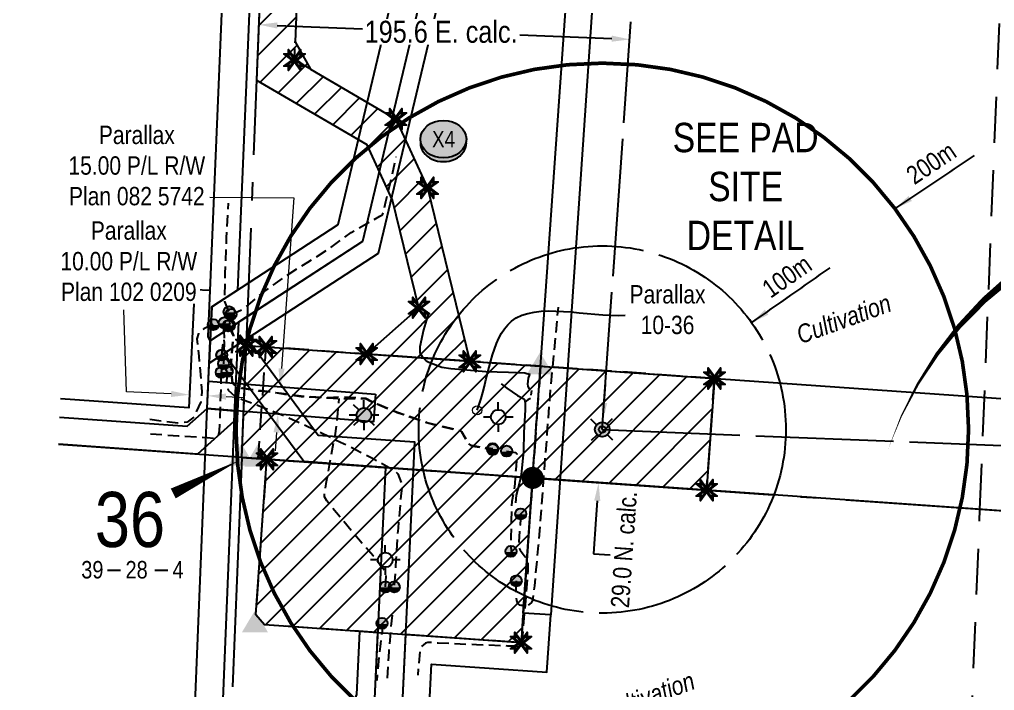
# Model space of a CAD drawing. Extents: x 302350 to 304876, y 5808283 to 5811113.
# Drawn here: x 302361 to 302892, y 5809120 to 5809486 of the extents above; entities that cross this region are included whole.
import ezdxf
from ezdxf.enums import TextEntityAlignment as Align

# ---------------------------------------------------------------- set-up
doc = ezdxf.new("R2010")
doc.units = 0
doc.header["$LTSCALE"] = 5
doc.header["$PDMODE"] = 34
doc.header["$PDSIZE"] = 0.03
for name, pattern in [('foc-ACCESSROAD', [3.75, 2.5, -1.25]), ('foc-BUFFER', [16.75, 15, -1.75]), ('foc-COORDS', [16.75, 15, -1.75]), ('foc-LSD', [8, 5, -3]), ('foc-QUARTERLINE', [33, 25, -3, 2, -3]), ('foc-TIELINE', [1.875, 1.25, -0.625]), ('UG_PIPE', [1.875, 1.25, -0.625])]:
    doc.linetypes.add(name, pattern=pattern)
doc.layers.get('Defpoints').update_dxf_attribs({"color": 9})
for name, color, linetype in [('10', 1, 'Continuous'), ('9', 3, 'Continuous'), ('AS-CABLE', 224, 'foc-CABLE'), ('AS-PIPE-UG', 44, 'UG_PIPE'), ('AS-SYMBOL', 7, 'Continuous'), ('AUX-BUFFER', 7, 'foc-BUFFER'), ('C-RW', 13, 'Continuous'), ('C-WS', 13, 'foc-ACCESSROAD'), ('C-WS-S', 8, 'Continuous'), ('F-RW', 190, 'Continuous'), ('F-WS-S', 8, 'Continuous'), ('L-DETAIL-T', 3, 'Continuous'), ('L-MON', 1, 'Continuous'), ('L-QSEC', 8, 'foc-QUARTERLINE'), ('L-SECLBL', 7, 'Continuous'), ('L-SECTION-LSD', 7, 'foc-LSD'), ('L-TIE', 7, 'foc-TIELINE'), ('L-TITLEDB', 4, 'Continuous'), ('P-CROSSINGS', 250, 'Continuous'), ('P-OFFSETS', 7, 'foc-COORDS'), ('P-PROPOSED', 10, 'Continuous')]:
    doc.layers.add(name, color=color, linetype=linetype)
doc.layers.add('C-RW-T', color=13, linetype='Continuous', lineweight=9)
doc.layers.add('T-TEXT', color=48, linetype='Continuous', lineweight=18)
doc.layers.add('P-PROPOSED-EXISTING-H', color=7, linetype='Continuous', true_color=0xffeebd)
doc.styles.add('80CG', font='ARIALN.TTF', dxfattribs={"height": 10})
doc.styles.add('80L', font='ARIALN.TTF', dxfattribs={"height": 10})
doc.styles.add('80LS', font='ARIALNI.TTF', dxfattribs={"height": 10})
doc.styles.add('Crossing', font='ARIALN.TTF', dxfattribs={"height": 10})
doc.styles.add('foc-LtypeFont', font='ARIALN.TTF', dxfattribs={"height": 7.35})
doc.styles.add('SIMPLEX', font='ARIALN.TTF')
doc.linetypes.add('foc-CABLE', pattern='A,2,-1,["C",foc-LtypeFont,S=0.2,R=0,X=-0.625,Y=-0.75],-1.24,8', length=12.24)
doc.dimstyles.new('CG2011', dxfattribs={"dimscale": 5, "dimtxt": 9, "dimasz": 2, "dimexe": 0.2, "dimexo": 0.0625, "dimgap": 0.5, "dimtad": 0, "dimtih": 1, "dimtoh": 1, "dimzin": 0, "dimdsep": 46, "dimtxsty": '80CG', "dimcen": 0.1, "dimse1": 1, "dimse2": 1, "dimclrd": 256, "dimclrt": 256, "dimaunit": 1, "dimadec": 4, "dimazin": 0, "dimtfac": 0.06, "dimtofl": 0, "dimtmove": 0, "dimatfit": 1, "dimfxl": 0.2, "dimtolj": 1, "dimtzin": 0, "dimlwd": -1, "dimarcsym": 0})
doc.dimstyles.new('Compass 5 000', dxfattribs={"dimscale": 5, "dimtxt": 9, "dimasz": 2, "dimexe": 0.2, "dimexo": 0.0625, "dimgap": 0.5, "dimtad": 0, "dimtih": 1, "dimtoh": 1, "dimzin": 0, "dimdsep": 46, "dimtxsty": '80CG', "dimcen": 0.1, "dimse1": 1, "dimse2": 1, "dimclrd": 256, "dimclrt": 256, "dimaunit": 1, "dimadec": 4, "dimazin": 0, "dimtfac": 0.06, "dimtofl": 0, "dimtmove": 0, "dimatfit": 1, "dimfxl": 0.2, "dimtolj": 1, "dimtzin": 0, "dimlwd": -1, "dimarcsym": 0})
pattern_1 = [(45, (19.945, 382.952), (-7.857206125, 7.857206125), [])]

# ---------------------------------------------------------------- blocks, each defined once
blk = doc.blocks.new('L-SECLBL')
at = {"layer": '9', "color": 7}
for p, q in [((-5.08, -27.83), (-12.29, -27.83)), ((20.7, -27.83), (13.5, -27.83))]:
    blk.add_line(p, q, dxfattribs=at)
at = {"layer": '10', "color": 2, "style": 'SIMPLEX'}
blk.add_attdef('SEC', text='', height=30, dxfattribs=at).set_placement((0, 0), align=Align.MIDDLE)
at = {"layer": '10', "color": 5, "style": '80L'}
blk.add_attdef('TWP', text='', height=9.5, dxfattribs=at).set_placement((-14.43, -27.37), align=Align.MIDDLE_RIGHT)
blk.add_attdef('RGE', text='', height=9.5, dxfattribs=at).set_placement((3.62, -27.37), align=Align.MIDDLE_CENTER)
blk.add_attdef('MER', text='', height=9.5, dxfattribs=at).set_placement((23.17, -27.37), align=Align.MIDDLE_LEFT)
blk = doc.blocks.new('GAS')
h = blk.add_hatch(color=255)
h.dxf.hatch_style = 1
edge = h.paths.add_edge_path()
edge.add_arc((0, 0), 0.9, 0, 360)
for p, q in [((-0.57, 0.57), (-1.14, 1.14)), ((0, 0.81), (0, 1.62)), ((0.57, 0.57), (1.14, 1.14)), ((-0.81, 0), (-1.62, 0)), ((1.62, 0), (0.81, 0)), ((-0.57, -0.57), (-1.14, -1.14)), ((0, -0.81), (0, -1.62)), ((1.14, -1.14), (0.57, -0.57))]:
    blk.add_line(p, q)
blk.add_circle((0, 0), 0.8)
blk = doc.blocks.new('GABD')
for p, q in [((0, 0.81), (0, 1.62)), ((-0.81, 0), (-1.62, 0)), ((1.62, 0), (0.81, 0)), ((0, -0.81), (0, -1.62))]:
    blk.add_line(p, q)
blk.add_circle((0, 0), 0.8)
blk = doc.blocks.new('RISER')
h = blk.add_hatch(color=255)
h.dxf.hatch_style = 1
edge = h.paths.add_edge_path()
edge.add_arc((0, 0), 0.7, 0, 360)
blk.add_hatch(color=13).paths.add_polyline_path([(0.58, -0.15), (-0.58, -0.15, 0.774597)])
at = {"color": 13}
blk.add_line((-0.58, -0.15), (0.58, -0.15), dxfattribs=at)
blk.add_circle((0, 0), 0.6, dxfattribs=at)
blk = doc.blocks.new('fdia')
at = {"color": 255, "const_width": 1}
blk.add_lwpolyline([(-0.5, 0, 1), (0.5, 0, 1)], format="xyb", close=True, dxfattribs=at)
blk = doc.blocks.new('Fdiaa')
blk.add_blockref('fdia', (0, 0))
blk = doc.blocks.new('fdib')
at = {"color": 1, "const_width": 1.6}
blk.add_lwpolyline([(-0.4, 0, 1), (0.4, 0, 1)], format="xyb", close=True, dxfattribs=at)
at = {"color": 1}
blk.add_circle((0, 0), 0.8, dxfattribs=at)
blk = doc.blocks.new('Fdibb')
blk.add_blockref('fdib', (0, 0))
blk = doc.blocks.new('fdicc')
for name in ['Fdibb', 'Fdiaa']:
    blk.add_blockref(name, (0, 0))
blk = doc.blocks.new('FDI')
blk.add_blockref('fdicc', (0, 0))
blk = doc.blocks.new('STRIA')
blk.add_hatch(color=255).paths.add_polyline_path([(-0.04, 1.52), (-1.47, -0.87), (1.39, -0.87)])
blk = doc.blocks.new('STRIAA')
blk.add_blockref('STRIA', (0, 0))
blk = doc.blocks.new('STRIB')
at = {"color": 1}
blk.add_solid([(-1.12, -0.67), (-0.04, 1.13), (1.04, -0.67)], dxfattribs=at)
blk = doc.blocks.new('STRIBB')
blk.add_blockref('STRIB', (0, 0))
blk = doc.blocks.new('STRICC')
for name in ['STRIAA', 'STRIBB']:
    blk.add_blockref(name, (0, 0))
blk = doc.blocks.new('fdspike')
blk.add_blockref('STRICC', (0, 0))
blk = doc.blocks.new('TEMP')
h = blk.add_hatch(color=255)
h.dxf.hatch_style = 1
h.paths.add_polyline_path([(0, 0.25), (-0.67, 1.15), (-0.67, 0.67), (-1.15, 0.67), (-0.25, 0), (-1.15, -0.67), (-0.67, -0.67), (-0.67, -1.15), (0, -0.25), (0.67, -1.15), (0.67, -0.67), (1.15, -0.67), (0.25, 0), (1.15, 0.67), (0.67, 0.67), (0.67, 1.15)])
h.paths.add_polyline_path([(0.57, 0.85), (0.57, 0.57), (0.85, 0.57), (0.08, 0), (0.85, -0.57), (0.57, -0.57), (0.57, -0.85), (0, -0.08), (-0.57, -0.85), (-0.57, -0.57), (-0.85, -0.57), (-0.08, 0), (-0.85, 0.57), (-0.57, 0.57), (-0.57, 0.85), (0, 0.08)], flags=16)
h = blk.add_hatch(color=1)
h.dxf.hatch_style = 1
h.paths.add_polyline_path([(0, 0.08), (-0.57, 0.85), (-0.57, 0.57), (-0.85, 0.57), (-0.08, 0), (-0.85, -0.57), (-0.57, -0.57), (-0.57, -0.85), (0, -0.08), (0.57, -0.85), (0.57, -0.57), (0.85, -0.57), (0.08, 0), (0.85, 0.57), (0.57, 0.57), (0.57, 0.85)])
at = {"color": 1}
for p, q in [((-0.08, 0), (0.08, 0)), ((0, 0.08), (0, -0.08))]:
    blk.add_line(p, q, dxfattribs=at)
at = {"color": 255, "flags": 128}
blk.add_lwpolyline([(-0.25, 0), (-1.15, 0.67), (-0.67, 0.67), (-0.67, 1.15), (0, 0.25), (0.67, 1.15), (0.67, 0.67), (1.15, 0.67), (0.25, 0), (1.15, -0.67), (0.67, -0.67), (0.67, -1.15), (0, -0.25), (-0.67, -1.15), (-0.67, -0.67), (-1.15, -0.67)], close=True, dxfattribs=at)
at = {"color": 1, "flags": 128}
blk.add_lwpolyline([(-0.08, 0), (-0.85, 0.57), (-0.57, 0.57), (-0.57, 0.85), (0, 0.08), (0.57, 0.85), (0.57, 0.57), (0.85, 0.57), (0.08, 0), (0.85, -0.57), (0.57, -0.57), (0.57, -0.85), (0, -0.08), (-0.57, -0.85), (-0.57, -0.57), (-0.85, -0.57)], close=True, dxfattribs=at)
blk = doc.blocks.new('xing2')
h = blk.add_hatch(color=50)
h.dxf.hatch_style = 1
edge = h.paths.add_edge_path()
edge.add_ellipse((0, 0), major_axis=(-12.5, 0), ratio=0.816297, start_angle=0, end_angle=360)
h = blk.add_hatch(color=250)
h.dxf.hatch_style = 1
edge = h.paths.add_edge_path()
edge.add_ellipse((0, -2.05), major_axis=(-12.5, 0), ratio=0.816297, start_angle=0, end_angle=180)
edge.add_line((12.5, -2.05), (12.5, 0))
edge.add_ellipse((0, 0), major_axis=(-12.5, 0), ratio=0.816297, start_angle=0, end_angle=180, ccw=False)
edge.add_line((-12.5, 0), (-12.5, -2.05))
at = {"color": 250}
blk.add_ellipse((0, 0), major_axis=(-12.5, 0), ratio=0.816297, dxfattribs=at)
blk.add_ellipse((0, -2.05), major_axis=(-12.5, 0), ratio=0.816297, start_param=0, end_param=3.141593, dxfattribs=at)
at = {"color": 250, "style": 'Crossing'}
blk.add_attdef('CROSSING', text='', height=9, dxfattribs=at).set_placement((0.09, 0.02), align=Align.MIDDLE_CENTER)
at = {"color": 250, "style": 'Crossing', "flags": 1}
for tag, p in [('OWNER', (0.09, -12.49)), ('DESCRIPTION', (0.09, -25.77)), ('LOCATION', (0.09, -39.3)), ('DWG_REF', (0.09, -52.84))]:
    blk.add_attdef(tag, text='', height=9, dxfattribs=at).set_placement(p, align=Align.MIDDLE_CENTER)
blk = doc.blocks.new('WC')
at = {"layer": 'L-MON'}
h = blk.add_hatch(color=255, dxfattribs=at)
h.dxf.hatch_style = 1
edge = h.paths.add_edge_path()
edge.add_arc((0, 0), 0.9, 0, 360)
at = {"layer": 'L-MON', "color": 240, "flags": 128}
for points in [[(-0.62, 0.5), (-1.23, 1.12)], [(0.52, 0.61), (1.13, 1.21)], [(-1.18, -1.18), (-0.56, -0.57)], [(1.16, -1.18), (0.56, -0.57)]]:
    blk.add_lwpolyline(points, dxfattribs=at)
at = {"layer": 'L-MON', "color": 240}
for radius in [0.8, 0.373]:
    blk.add_circle((0, 0), radius, dxfattribs=at)
blk = doc.blocks.new('*D76')
at = {"layer": 'Defpoints', "color": 0, "transparency": 16777216}
for p in [(302491.29, 5809490.19), (302693.45, 5809482.2), (302693.17, 5809475.08)]:
    blk.add_point(p, dxfattribs=at)
at = {"layer": 'P-OFFSETS', "transparency": 16777216}
for p, q in [((302501, 5809482.67), (302547.43, 5809480.84)), ((302683.18, 5809475.47), (302633.09, 5809477.45))]:
    blk.add_line(p, q, dxfattribs=at)
for points in [[(302501.07, 5809484.34), (302500.94, 5809481.01), (302491.01, 5809483.07)], [(302683.24, 5809477.14), (302683.11, 5809473.81), (302693.17, 5809475.08)]]:
    blk.add_solid(points, dxfattribs=at)
at = {"layer": 'P-OFFSETS', "transparency": 16777216, "insert": (302590.26, 5809479.15), "char_height": 10, "attachment_point": 5, "style": '80CG', "bg_fill": 3, "box_fill_scale": 1.1, "bg_fill_color": 256, "bg_fill_true_color": 13158600, "bg_fill_transparency": 0}
blk.add_mtext('\\A1;{\\H1.2x;195.6 E. calc.}', dxfattribs=at)
blk = doc.blocks.new('*D77')
at = {"layer": 'Defpoints', "color": 0, "transparency": 16777216}
for p in [(302678.03, 5809262.63), (303287.67, 5809237.98), (303287.67, 5809237.98)]:
    blk.add_point(p, dxfattribs=at)
at = {"layer": 'P-OFFSETS', "transparency": 16777216}
for p, q in [((302678.03, 5809262.63), (302907.4, 5809253.36)), ((303277.68, 5809238.39), (303019.88, 5809248.81))]:
    blk.add_line(p, q, dxfattribs=at)
blk.add_solid([(303277.75, 5809240.05), (303277.62, 5809236.72), (303287.67, 5809237.98)], dxfattribs=at)
at = {"layer": 'P-OFFSETS', "transparency": 16777216, "insert": (302963.64, 5809251.08), "char_height": 10, "attachment_point": 5, "rotation": 356.55, "style": '80CG'}
blk.add_mtext('\\A1;{\\fArial Narrow|b1|i0|c0|p34;\\H1.4x;\\C14;610.1 W. calc.}', dxfattribs=at)
blk = doc.blocks.new('_None')
blk = doc.blocks.new('*D78')
at = {"layer": 'Defpoints', "color": 0, "transparency": 16777216}
for p in [(302732.47, 5810037.85), (302732.47, 5810037.85), (302678.03, 5809262.63)]:
    blk.add_point(p, dxfattribs=at)
at = {"layer": 'P-OFFSETS', "transparency": 16777216}
for p, q in [((302731.77, 5810027.88), (302701.2, 5809592.55)), ((302678.03, 5809262.63), (302693.63, 5809484.71))]:
    blk.add_line(p, q, dxfattribs=at)
blk.add_solid([(302730.1, 5810027.99), (302733.43, 5810027.76), (302732.47, 5810037.85)], dxfattribs=at)
at = {"layer": 'P-OFFSETS', "transparency": 16777216, "insert": (302697.41, 5809538.63), "char_height": 10, "attachment_point": 5, "rotation": 86, "style": '80CG'}
blk.add_mtext('\\A1;{\\fArial Narrow|b1|i0|c0|p34;\\H1.4x;\\C14;777.1 S. calc.}', dxfattribs=at)

msp = doc.modelspace()

# ---------------------------------------------------------------- hatches: boundary and pattern name
at = {"layer": 'P-PROPOSED-EXISTING-H'}
h = msp.add_hatch(dxfattribs=at)
h.set_pattern_fill('ANSI31', color=256, scale=3.499769, style=0)
h.set_pattern_definition(pattern_1)
h.paths.add_polyline_path([(302533.945, 5810051.794), (302510.777, 5809473.836), (302519.018, 5809458.813), (302565.576, 5809431.7), (302582.816, 5809394.223), (302605.871, 5809299.775), (302549.663, 5809303.723), (302578.164, 5809328.949), (302563.844, 5809387.612), (302550.05, 5809417.599), (302489.912, 5809452.619), (302513.986, 5810053.195)])
h = msp.add_hatch(dxfattribs=at)
h.set_pattern_fill('ANSI31', color=256, scale=3.499769, style=0)
h.set_pattern_definition(pattern_1)
h.paths.add_polyline_path([(302739.124, 5809290.418), (302734.854, 5809229.611), (302640.094, 5809236.266), (302633.789, 5809146.493), (302494.043, 5809156.307), (302489.406, 5809161.644), (302495.36, 5809246.43), (302481.685, 5809247.39), (302484.128, 5809308.325)])

# ---------------------------------------------------------------- linework, layer by layer
at = {"color": 1, "flags": 128}
msp.add_lwpolyline([(302833.671, 5809251.796, 0, 9.999, -0.3780326), (303066.876, 5809384.233, 0, 0, 0)], format="xyseb", dxfattribs=at)
at = {"layer": 'AS-CABLE', "flags": 128}
for points in [[(302583.336, 5809325.968), (302580.704, 5809316.926), (302578.638, 5809307.596), (302578.642, 5809304.359), (302579.918, 5809302.32), (302582.142, 5809300.062), (302583.472, 5809299.279), (302590.622, 5809296.623), (302595.476, 5809295.921), (302604.28, 5809295.059), (302614.562, 5809294.211), (302626.991, 5809293.918), (302635.78, 5809293.429), (302638.698, 5809292.571)], [(302622.957, 5809287.427), (302626.099, 5809285.126), (302631.825, 5809281.052), (302635.366, 5809279.247), (302635.7, 5809278.973), (302635.923, 5809277.541)], [(302638.693, 5809292.567), (302638.419, 5809292.546), (302637.598, 5809290.603), (302637.355, 5809287.398), (302637.389, 5809286.232), (302638.059, 5809285.029), (302638.609, 5809284.889)], [(302639.393, 5809283.777), (302639.118, 5809281.352)], [(302638.956, 5809279.584), (302637.551, 5809278.699), (302635.998, 5809277.688), (302636.084, 5809273.357), (302635.322, 5809261.002), (302635.151, 5809250.741), (302633.919, 5809237.892), (302632.87, 5809233.719), (302631.153, 5809226.914), (302630.682, 5809222.713)]]:
    msp.add_lwpolyline(points, dxfattribs=at)
at = {"layer": 'AS-PIPE-UG', "flags": 128}
for points in [[(302475.882, 5809325.327), (302479.507, 5809326.966), (302482.1, 5809328.104), (302483.681, 5809329.228), (302493.466, 5809337.416), (302506.165, 5809346.578), (302517.602, 5809353.762), (302529.559, 5809361.272), (302541.333, 5809369.958), (302556.83, 5809378.775), (302558.358, 5809379.554), (302558.756, 5809381.13), (302560.052, 5809386.839), (302562.881, 5809397.985), (302565.829, 5809411.156)], [(302474.796, 5809326.822), (302474.227, 5809327.776), (302472.435, 5809332.357), (302472.664, 5809347.569), (302473.387, 5809366.985), (302474.359, 5809385.806)], [(302631.137, 5809180.19), (302630.895, 5809174.86), (302631.254, 5809169.458), (302631.901, 5809167.904), (302632.825, 5809167.137), (302633.724, 5809166.969), (302637.823, 5809166.887), (302638.564, 5809167.442), (302639.65, 5809168.329), (302640.213, 5809169.625), (302641.206, 5809177.539), (302643.374, 5809199.478), (302645.134, 5809221.759), (302646.263, 5809237.608), (302648.03, 5809260.012), (302650.004, 5809285.941), (302651.421, 5809300.727), (302654.143, 5809329.273)], [(302466.126, 5809319.778), (302463.918, 5809318.905), (302460.909, 5809317.492), (302458.078, 5809314.96), (302457.139, 5809311.993), (302458.286, 5809302.529), (302459.954, 5809283.375), (302459.373, 5809277.737), (302455.508, 5809269.348), (302451.965, 5809266.63), (302446.902, 5809266.067), (302429.417, 5809268.278)], [(302472.102, 5809320.763), (302471.781, 5809315.883), (302471.806, 5809312.769), (302472.103, 5809309.871), (302471.799, 5809302.792), (302471.728, 5809298.392)], [(302474.986, 5809319.333), (302477.233, 5809313.745), (302477.08, 5809312.509), (302475.915, 5809300.222), (302476.46, 5809288.918), (302477.49, 5809287.347), (302478.659, 5809286.315), (302481.864, 5809285.381), (302490.843, 5809284.004), (302499.043, 5809283.03), (302514.079, 5809280.879), (302528.95, 5809280.066), (302534.375, 5809280.374), (302536.218, 5809280.576), (302549.325, 5809279.758), (302552.386, 5809278.033), (302566.433, 5809272.093), (302582.531, 5809266.505), (302600.716, 5809262.162), (302601.425, 5809261.511), (302605.272, 5809254.942), (302606.604, 5809254.084), (302608.699, 5809253.643), (302618.326, 5809252.205)], [(302470.742, 5809303.147), (302471.398, 5809308.447), (302471.713, 5809310.113), (302472.326, 5809312.754), (302471.986, 5809315.911)], [(302474.17, 5809319.048), (302476.987, 5809313.613), (302476.718, 5809312.404), (302475.678, 5809300.277), (302476.192, 5809288.843), (302477.313, 5809287.22), (302478.525, 5809286.125), (302481.751, 5809285.114), (302490.817, 5809283.743), (302499.218, 5809282.81), (302514.079, 5809280.561), (302528.829, 5809279.86), (302528.98, 5809279.828), (302534.512, 5809279.561), (302549.101, 5809279.53), (302552.146, 5809277.919), (302566.241, 5809271.912), (302582.277, 5809266.379), (302600.556, 5809261.842), (302601.098, 5809261.498), (302605.002, 5809254.841), (302606.436, 5809253.883), (302608.534, 5809253.368), (302618.282, 5809251.793)], [(302470.447, 5809293.694), (302470.328, 5809287.879), (302469.897, 5809276.76), (302469.424, 5809261.695), (302469.021, 5809259.896), (302466.801, 5809257.724), (302462.763, 5809258.055), (302447.263, 5809258.963), (302431.568, 5809260.189), (302428.927, 5809260.273)], [(302473.722, 5809294.275), (302473.414, 5809288.608), (302473.644, 5809285.978), (302474.339, 5809284.01), (302477.975, 5809280.813), (302481.5, 5809279.216), (302487.854, 5809276.81), (302497.128, 5809273.145), (302505.946, 5809269.662), (302515.524, 5809265.242), (302537.484, 5809254.867), (302552.422, 5809247.23), (302556.75, 5809244.802), (302565.147, 5809240.109), (302566.672, 5809238.414), (302568.748, 5809233.138), (302568.976, 5809231.865), (302568.369, 5809226.346), (302566.759, 5809208.802), (302565.619, 5809192.006), (302565.612, 5809192.009), (302564.692, 5809176.891)], [(302559.96, 5809176.888), (302560.262, 5809182.971), (302560.079, 5809184.555), (302558.869, 5809186.562), (302553.298, 5809193.831), (302547.6, 5809200.126), (302537.264, 5809212.484), (302529.443, 5809221.865), (302528.053, 5809223.861), (302526.773, 5809225.938), (302526.703, 5809227.088), (302527.876, 5809234.394), (302529.837, 5809245.393), (302532.466, 5809259.221), (302533.347, 5809264.514), (302534.033, 5809271.391), (302534.675, 5809279.505)], [(302625.913, 5809250.844), (302628.32, 5809250.385), (302630.976, 5809250.064), (302631.418, 5809249.29), (302631.229, 5809245.482), (302630.897, 5809240.702), (302630.416, 5809233.099), (302628.746, 5809223.421), (302628.397, 5809213.021), (302628.252, 5809204.096), (302628.314, 5809196.268)], [(302633.643, 5809216.665), (302633.224, 5809210.774), (302632.537, 5809201.275), (302632.526, 5809198.76), (302633.325, 5809196.903), (302635.522, 5809194.045), (302637.259, 5809191.355), (302637.546, 5809189.615), (302637.51, 5809185.593), (302635.783, 5809164.687), (302634.182, 5809146.343), (302633.817, 5809145.772), (302632.697, 5809144.68), (302631.48, 5809144.568), (302626.524, 5809144.69), (302609.451, 5809145.349), (302588.611, 5809146.29), (302582.957, 5809146.692), (302581.719, 5809146.303), (302579.313, 5809144.231), (302578.621, 5809141.978), (302577.501, 5809128.826)], [(302563.495, 5809161.473), (302562.638, 5809152.205), (302561.741, 5809141.608), (302560.734, 5809125.14)], [(302558.062, 5809157.073), (302558.06, 5809152.383), (302557.004, 5809144.497), (302555.182, 5809125.909)]]:
    msp.add_lwpolyline(points, dxfattribs=at)
at = {"layer": 'AUX-BUFFER', "color": 251, "linetype": 'foc-BUFFER', "const_width": 1.999, "flags": 128}
msp.add_lwpolyline([(302677.528, 5809462.122), (302678.528, 5809462.122, -0.4142136), (302877.515, 5809263.135), (302877.515, 5809262.135, -0.4142136), (302678.528, 5809063.148), (302677.528, 5809063.148, -0.4142136), (302478.541, 5809262.135), (302478.541, 5809263.135, -0.4142136)], format="xyb", close=True, dxfattribs=at)
at = {"layer": 'AUX-BUFFER', "color": 251, "linetype": 'foc-BUFFER'}
msp.add_circle((302678.028, 5809262.635), 99.993, dxfattribs=at)
at = {"layer": 'C-RW', "flags": 128}
for points in [[(302464.466, 5809310.966), (302463.293, 5809313.286), (302464.378, 5809338.27), (302494.504, 5810054.545), (302509.471, 5810053.508), (302479.27, 5809338.538), (302479.27, 5809338.538), (302465.312, 5809329.461)], [(302464.466, 5809310.966), (302463.907, 5809298.74), (302556.141, 5809358.733), (302692.336, 5809929.807), (302700.139, 5810040.123), (302690.169, 5810040.824), (302682.418, 5809931.321), (302547.333, 5809364.965)], [(302715.102, 5810039.073), (302707.212, 5809927.523), (302700.156, 5809897.937), (302649.94, 5809161.608), (302634.922, 5809162.632), (302687.327, 5809908.805), (302692.336, 5809929.807), (302700.139, 5810040.123)], [(302554.498, 5809281.814), (302553.37, 5809266.878), (302462.778, 5809274.047), (302463.46, 5809288.956)], [(302555.808, 5809151.974), (302545.817, 5809152.675), (302544.181, 5809118.264), (302468.867, 5808927.108), (302454.204, 5808560.304), (302453.856, 5808551.592), (302478.837, 5808528.568), (302467.505, 5808517.942), (302464.382, 5808441.439), (302474.361, 5808440.713), (302477.33, 5808513.446), (302493.525, 5808528.632), (302464.033, 5808555.812), (302478.791, 5808925.017), (302554.09, 5809116.136)]]:
    msp.add_lwpolyline(points, close=True, dxfattribs=at)
for points in [[(302382.473, 5809269.281), (302452, 5809264.363), (302462.778, 5809274.047), (302465.312, 5809329.461), (302534.125, 5809374.208), (302667.576, 5809934.126), (302675.212, 5810041.874), (302690.169, 5810040.824), (302682.418, 5809931.321), (302547.333, 5809364.965), (302479.922, 5809321.038), (302477.298, 5809266.942), (302457.624, 5809249.222), (302381.884, 5809254.547)], [(302382.473, 5809269.281), (302452, 5809264.363), (302462.778, 5809274.047), (302464.466, 5809310.966), (302463.293, 5809313.286), (302464.378, 5809338.27), (302455.891, 5809338.659), (302452.74, 5809274.508), (302382.878, 5809279.413)], [(302445.333, 5808342.561), (302453.635, 5808546.062), (302464.033, 5808555.812), (302478.791, 5808925.017), (302554.09, 5809116.136), (302560.121, 5809241.961), (302515.391, 5809245.137), (302471.949, 5809303.971), (302484.545, 5809312.164), (302523.35, 5809259.61), (302575.805, 5809255.886), (302568.954, 5809112.943), (302493.678, 5808921.881), (302478.775, 5808549.073), (302468.377, 5808539.323), (302460.32, 5808341.936), (302460.225, 5808341.477)], [(302361.288, 5808739.328), (302442.916, 5808783.626), (302462.778, 5809274.047), (302477.736, 5809272.863), (302477.735, 5809272.858), (302457.573, 5808774.703), (302360.596, 5808722.033)]]:
    msp.add_lwpolyline(points, dxfattribs=at)
at = {"layer": 'C-RW-T'}
for p, q in [((302473.085, 5809280.532), (302483.073, 5809280.041)), ((302500.604, 5809261.043), (302499.822, 5809251.074))]:
    msp.add_line(p, q, dxfattribs=at)
for points in [[(302464.354, 5809389.068), (302509.994, 5809388.765), (302504.118, 5809305.828), (302503.335, 5809295.859)], [(302443.169, 5809282.001), (302418.859, 5809283.107), (302417.51, 5809327.732)]]:
    msp.add_lwpolyline(points, dxfattribs=at)
for points in [[(302501.674, 5809295.989), (302504.997, 5809295.728), (302502.553, 5809285.889)], [(302443.251, 5809283.666), (302443.087, 5809280.337), (302453.157, 5809281.511)], [(302473.167, 5809282.197), (302473.003, 5809278.867), (302463.097, 5809281.023)], [(302498.943, 5809261.173), (302502.266, 5809260.913), (302501.386, 5809271.012)]]:
    msp.add_solid(points, dxfattribs=at)
at = {"layer": 'C-WS', "flags": 128}
for points in [[(302640.094, 5809236.27), (302644.366, 5809297.096), (302494.744, 5809307.604), (302490.472, 5809246.778)], [(302739.126, 5809290.441), (302644.366, 5809297.096), (302640.094, 5809236.27), (302734.854, 5809229.615)], [(302640.094, 5809236.27), (302633.789, 5809146.497), (302494.043, 5809156.312), (302489.405, 5809161.649), (302495.36, 5809246.435)]]:
    msp.add_lwpolyline(points, close=True, dxfattribs=at)
at = {"layer": 'F-RW', "flags": 128}
msp.add_lwpolyline([(302416.63, 5808344.649), (302420.721, 5808474.074), (302493.518, 5808542.334), (302508.564, 5808918.745), (302583.819, 5809109.75), (302585.023, 5809134.886), (302647.754, 5809130.48), (302649.94, 5809161.608), (302634.922, 5809162.632), (302633.789, 5809146.497), (302570.775, 5809150.923), (302568.954, 5809112.943), (302493.678, 5808921.881), (302478.775, 5808549.073), (302405.924, 5808480.763), (302401.657, 5808345.738)], dxfattribs=at)
at = {"layer": 'L-QSEC'}
for p, q in [((302481.685, 5809247.39), (302513.986, 5810053.195)), ((302481.671, 5809247.396), (302381.869, 5809254.406)), ((302481.671, 5809247.396), (302449.496, 5808442.522)), ((302481.685, 5809247.39), (303285.772, 5809190.923))]:
    msp.add_line(p, q, dxfattribs=at)
at = {"layer": 'L-SECLBL', "flags": 128}
msp.add_lwpolyline([(302480.497, 5809245.876, 0, 6, 0), (302444.297, 5809227.768, 0, 0, 0)], format="xyseb", dxfattribs=at)
at = {"layer": 'L-SECTION-LSD'}
for p, q in [((302883.728, 5809218.985), (302915.937, 5810024.97)), ((302851.366, 5808413.287), (302883.728, 5809218.985))]:
    msp.add_line(p, q, dxfattribs=at)
at = {"layer": 'L-TIE'}
for p, q in [((302510.377, 5809463.844), (302510.768, 5809473.851)), ((302519.009, 5809458.829), (302510.377, 5809463.844))]:
    msp.add_line(p, q, dxfattribs=at)
at = {"layer": 'L-TITLEDB', "flags": 128}
msp.add_lwpolyline([(303288.236, 5809251.876), (303285.772, 5809190.923), (302481.671, 5809247.396), (302484.116, 5809308.351), (303288.236, 5809251.876)], close=True, dxfattribs=at)
at = {"layer": 'P-OFFSETS'}
msp.add_line((302679.047, 5809277.091), (302679.747, 5809287.066), dxfattribs=at)
msp.add_lwpolyline([(302675.303, 5809223.769), (302674.602, 5809213.795), (302673.28, 5809194.967), (302682.324, 5809194.332)], dxfattribs=at)
for points in [[(302677.384, 5809277.208), (302680.709, 5809276.975), (302678.346, 5809267.117)], [(302673.64, 5809223.886), (302676.965, 5809223.653), (302676.003, 5809233.744)]]:
    msp.add_solid(points, dxfattribs=at)
at = {"layer": 'P-PROPOSED'}
msp.add_lwpolyline([(302533.945, 5810051.794), (302510.777, 5809473.836), (302519.018, 5809458.813), (302565.576, 5809431.7), (302582.816, 5809394.223), (302605.871, 5809299.775), (302549.663, 5809303.723), (302578.164, 5809328.949), (302563.844, 5809387.612), (302550.05, 5809417.599), (302489.912, 5809452.619), (302513.986, 5810053.195)], close=True, dxfattribs=at)
at = {"layer": 'P-PROPOSED', "flags": 128}
msp.add_lwpolyline([(302739.124, 5809290.418), (302734.854, 5809229.611), (302640.094, 5809236.266), (302633.789, 5809146.493), (302494.043, 5809156.307), (302489.406, 5809161.644), (302495.36, 5809246.43), (302481.685, 5809247.39), (302484.128, 5809308.325)], close=True, dxfattribs=at)

# ---------------------------------------------------------------- block references
at = {"layer": 'AS-SYMBOL', "xscale": 4.999670399999995, "yscale": 4.999670399999995, "zscale": 4.999670399999995}
for p in [(302474.788, 5809326.704), (302475.842, 5809325.336), (302466.129, 5809319.764), (302466.132, 5809319.773), (302472.112, 5809320.73), (302474.182, 5809319.062), (302474.968, 5809319.355), (302470.757, 5809303.143), (302471.741, 5809298.401), (302470.449, 5809293.712), (302473.706, 5809294.253), (302618.337, 5809252.212), (302618.269, 5809251.742), (302625.924, 5809250.853), (302633.644, 5809216.673), (302628.29, 5809196.264), (302631.151, 5809180.199), (302559.959, 5809176.876), (302564.687, 5809176.889), (302558.057, 5809157.059)]:
    msp.add_blockref('RISER', p, dxfattribs=at)
at = {"layer": 'C-WS-S', "xscale": 4.999670399999995, "yscale": 4.999670399999995, "zscale": 4.999670399999995}
msp.add_blockref('GAS', (302548.235, 5809270.444), dxfattribs=at)
at = {"layer": 'F-WS-S', "xscale": 4.999670399999995, "yscale": 4.999670399999995, "zscale": 4.999670399999995}
for p in [(302621.362, 5809269.401), (302559.851, 5809191.571)]:
    msp.add_blockref('GABD', p, dxfattribs=at)
at = {"layer": 'L-MON', "xscale": 4.999670399999993, "yscale": 4.999670399999993, "zscale": 4.999670399999993}
for name, p in [('TEMP', (302510.377, 5809463.844)), ('TEMP', (302565.576, 5809431.7)), ('TEMP', (302582.816, 5809394.223)), ('TEMP', (302578.164, 5809328.949)), ('TEMP', (302484.128, 5809308.325)), ('TEMP', (302494.742, 5809307.579)), ('TEMP', (302549.663, 5809303.723)), ('TEMP', (302605.871, 5809299.775)), ('fdspike', (302644.346, 5809297.109)), ('TEMP', (302739.124, 5809290.418)), ('fdspike', (302481.67, 5809247.363)), ('fdspike', (302490.457, 5809246.784)), ('TEMP', (302495.36, 5809246.43)), ('FDI', (302640.094, 5809236.27)), ('TEMP', (302734.854, 5809229.611)), ('fdspike', (302489.036, 5809156.446)), ('TEMP', (302633.789, 5809146.493))]:
    msp.add_blockref(name, p, dxfattribs=at)
at = {"layer": 'L-MON', "color": 3, "xscale": 4.999670399999998, "yscale": 4.999670399999998, "zscale": 4.999670399999998}
msp.add_blockref('WC', (302678.031, 5809262.631), dxfattribs=at)
at = {"layer": 'L-SECLBL'}
msp.add_blockref('L-SECLBL', (302420.765, 5809213.631), dxfattribs=at).add_auto_attribs({'SEC': '36', 'TWP': '39', 'RGE': '28', 'MER': '4'})
at = {"layer": 'P-CROSSINGS', "xscale": 0.99993408, "yscale": 0.99993408, "zscale": 0.99993408}
msp.add_blockref('xing2', (302591.491, 5809420.756), dxfattribs=at).add_auto_attribs({'CROSSING': 'X4'})

# ---------------------------------------------------------------- texts
at = {"layer": 'AUX-BUFFER', "char_height": 9.9993, "attachment_point": 1, "style": '80L'}
for s, insert, rotation in [('200m', (302842.463, 5809403.924), 33.83892), ('100m', (302763.958, 5809341.926), 34.99819)]:
    msp.add_mtext_dynamic_manual_height_columns(s, width=6.84691, gutter_width=45, heights=[0], dxfattribs=dict(at, insert=insert, rotation=rotation))
at = {"layer": 'C-RW-T', "char_height": 10, "attachment_point": 5, "style": '80CG'}
for s, insert in [('\\A1;Parallax\\P15.00 P/L R/W\\PPlan 082 5742', (302424.493, 5809406.328)), ('\\A1;Parallax\\P10-36', (302713.569, 5809327.847))]:
    msp.add_mtext(s, dxfattribs=dict(at, insert=insert))
at = {"layer": 'L-DETAIL-T', "insert": (302756.091, 5809394.972), "char_height": 15.99895, "width": 109.46793, "attachment_point": 5, "style": '80CG'}
msp.add_mtext('SEE PAD SITE DETAIL', dxfattribs=at)
at = {"layer": 'P-OFFSETS', "insert": (302689.853, 5809197.285), "char_height": 9.99934, "attachment_point": 5, "rotation": 86, "style": '80CG'}
msp.add_mtext('\\A1;29.0 N. calc.', dxfattribs=at)
at = {"layer": 'T-TEXT', "style": '80LS'}
for p in [(302809.531, 5809322.902), (302702.56, 5809117.221)]:
    msp.add_text('Cultivation', height=9.99934, rotation=20, dxfattribs=at).set_placement(p, align=Align.MIDDLE_CENTER)

# ---------------------------------------------------------------- dimensions: what is measured, and where the dimension line sits
at = {"layer": 'P-OFFSETS'}
dim = msp.add_linear_dim(base=(303287.675, 5809237.983), p1=(302678.031, 5809262.631), p2=(303287.675, 5809237.983), angle=357.68473, text='{\\fArial Narrow|b1|i0|c0|p34;\\H1.4x;\\C14;<> W. calc.}', dimstyle='CG2011', override={"dimtxt": 10, "dimgap": 1, "dimdec": 1, "dimblk1": 'None', "dimsah": 1, "dimtmove": 2}, dxfattribs=at)
dim.commit()
dim.dimension.update_dxf_attribs({"geometry": '*D77', "text_midpoint": (302963.637, 5809251.084), "dimtype": 161, "text_rotation": 356.55})

# ---------------------------------------------------------------- leaders
at = {"layer": 'AUX-BUFFER', "path_type": 1}
for points in [[(302837.455, 5809382.876), (302880.79, 5809411.929)], [(302759.377, 5809320.781), (302802.115, 5809350.705)]]:
    msp.add_leader(points, dimstyle='CG2011', override={"dimasz": 2, "dimgap": 0.5, "dimtad": 0}, dxfattribs=at)
at = {"layer": 'C-RW-T', "path_type": 1}
msp.add_leader([(302609.864, 5809273.093), (302628.495, 5809321.567), (302690.576, 5809324.843)], dimstyle='Compass 5 000', override={"dimasz": 1, "dimgap": 0.5, "dimtad": 0, "dimldrblk": 'DotBlank'}, dxfattribs=at)

# ---------------------------------------------------------------- next in the draw order: texts
at = {"layer": 'C-RW-T', "insert": (302420.136, 5809354.245), "char_height": 10, "attachment_point": 5, "style": '80CG', "bg_fill": 3, "box_fill_scale": 1.15, "bg_fill_color": 256, "bg_fill_true_color": 256, "bg_fill_transparency": 0}
msp.add_mtext('\\A1;Parallax\\P10.00 P/L R/W\\PPlan 102 0209', dxfattribs=at)

# ---------------------------------------------------------------- next in the draw order: dimensions: what is measured, and where the dimension line sits
at = {"layer": 'P-OFFSETS'}
dim = msp.add_linear_dim(base=(302693.168, 5809475.079), p1=(302491.291, 5809490.193), p2=(302693.45, 5809482.204), angle=357.73701, text='{\\H1.2x;195.6 E. calc.}', dimstyle='CG2011', override={"dimtfill": 1}, dxfattribs=at)
dim.commit()
dim.dimension.update_dxf_attribs({"geometry": '*D76', "text_midpoint": (302590.26, 5809479.146), "dimtype": 161})

# ---------------------------------------------------------------- next in the draw order: dimensions: what is measured, and where the dimension line sits
dim = msp.add_linear_dim(base=(302732.467, 5810037.853), p1=(302678.031, 5809262.631), p2=(302732.467, 5810037.853), angle=85.98332, text='{\\fArial Narrow|b1|i0|c0|p34;\\H1.4x;\\C14;<> S. calc.}', dimstyle='CG2011', override={"dimtxt": 10, "dimgap": 1, "dimtad": 1, "dimdec": 1, "dimblk1": 'None', "dimsah": 1, "dimtmove": 2}, dxfattribs=at)
dim.commit()
dim.dimension.update_dxf_attribs({"geometry": '*D78', "text_midpoint": (302697.412, 5809538.632), "dimtype": 161, "text_rotation": 86})

doc.saveas('drawing.dxf')
